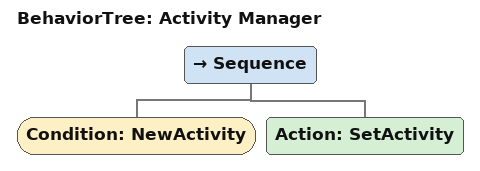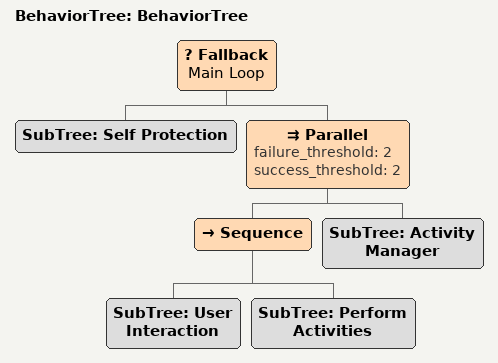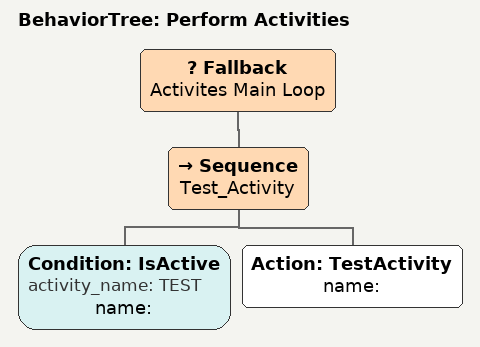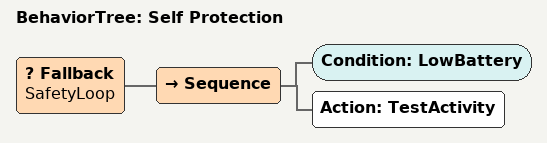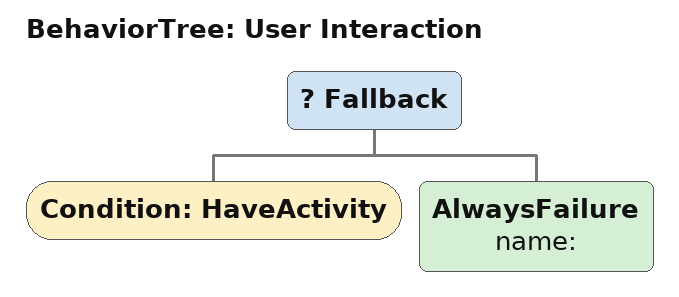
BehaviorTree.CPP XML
<?xml version="1.0"?>
<root main_tree_to_execute="BehaviorTree">
    <BehaviorTree ID="Activity Manager">
        <Sequence>
            <Condition ID="NewActivity"/>
            <Action ID="SetActivity"/>
        </Sequence>
    </BehaviorTree>
    <BehaviorTree ID="BehaviorTree">
        <Fallback name="Main Loop">
            <SubTree ID="Self Protection"/>
            <Parallel failure_threshold="2" success_threshold="2">
                <Sequence>
                    <SubTree ID="User Interaction"/>
                    <SubTree ID="Perform Activities"/>
                </Sequence>
                <SubTree ID="Activity Manager"/>
            </Parallel>
        </Fallback>
    </BehaviorTree>
    <BehaviorTree ID="Perform Activities">
        <Fallback name="Activites Main Loop">
            <Sequence name="Test_Activity">
                <Condition ID="IsActive" activity_name="TEST" name=""/>
                <Action ID="TestActivity" name=""/>
            </Sequence>
        </Fallback>
    </BehaviorTree>
    <BehaviorTree ID="Self Protection">
        <Fallback name="SafetyLoop">
            <Sequence>
                <Condition ID="LowBattery"/>
                <Action ID="TestActivity"/>
            </Sequence>
        </Fallback>
    </BehaviorTree>
    <BehaviorTree ID="User Interaction">
        <Fallback>
            <Condition ID="HaveActivity"/>
            <AlwaysFailure name=""/>
        </Fallback>
    </BehaviorTree>
</root>
